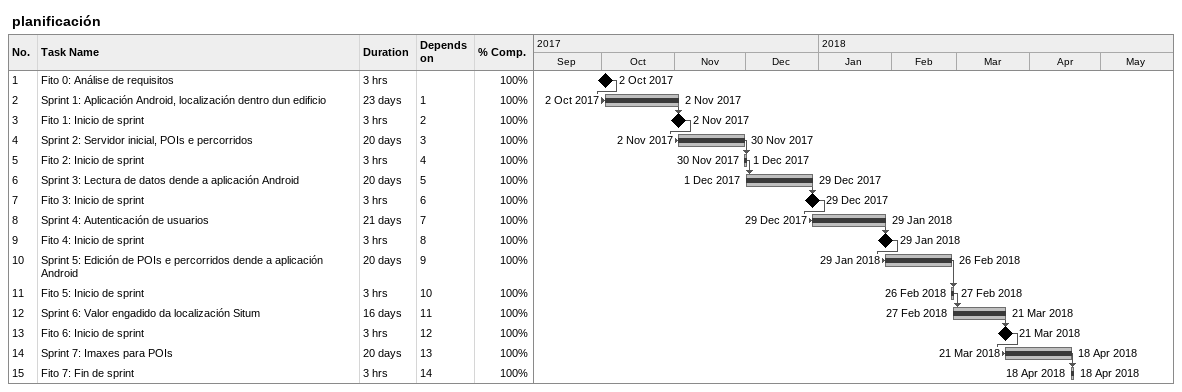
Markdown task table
planificación

| ID | Task | Duration | Start | Finish | Predecessors | % complete |
|---|---|---|---|---|---|---|
| 1 | Fito 0: Análise de requisitos | 3h | 2017-10-02 | 2017-10-02 |  | 100 |
| 2 | Sprint 1: Aplicación Android, localización dentro dun edificio | 23d | 2017-10-02 | 2017-11-02 | 1 | 100 |
| 3 | Fito 1: Inicio de sprint | 3h | 2017-11-02 | 2017-11-02 | 2 | 100 |
| 4 | Sprint 2: Servidor inicial, POIs e percorridos | 20d | 2017-11-02 | 2017-11-30 | 3 | 100 |
| 5 | Fito 2: Inicio de sprint | 3h | 2017-11-30 | 2017-12-01 | 4 | 100 |
| 6 | Sprint 3: Lectura de datos dende a aplicación Android | 20d | 2017-12-01 | 2017-12-29 | 5 | 100 |
| 7 | Fito 3: Inicio de sprint | 3h | 2017-12-29 | 2017-12-29 | 6 | 100 |
| 8 | Sprint 4: Autenticación de usuarios | 21d | 2017-12-29 | 2018-01-29 | 7 | 100 |
| 9 | Fito 4: Inicio de sprint | 3h | 2018-01-29 | 2018-01-29 | 8 | 100 |
| 10 | Sprint 5: Edición de POIs e percorridos dende a aplicación Android | 20d | 2018-01-29 | 2018-02-26 | 9 | 100 |
| 11 | Fito 5: Inicio de sprint | 3h | 2018-02-26 | 2018-02-27 | 10 | 100 |
| 12 | Sprint 6: Valor engadido da localización Situm | 16d | 2018-02-27 | 2018-03-21 | 11 | 100 |
| 13 | Fito 6: Inicio de sprint | 3h | 2018-03-21 | 2018-03-21 | 12 | 100 |
| 14 | Sprint 7: Imaxes para POIs | 20d | 2018-03-21 | 2018-04-18 | 13 | 100 |
| 15 | Fito 7: Fin de sprint | 3h | 2018-04-18 | 2018-04-18 | 14 | 100 |
